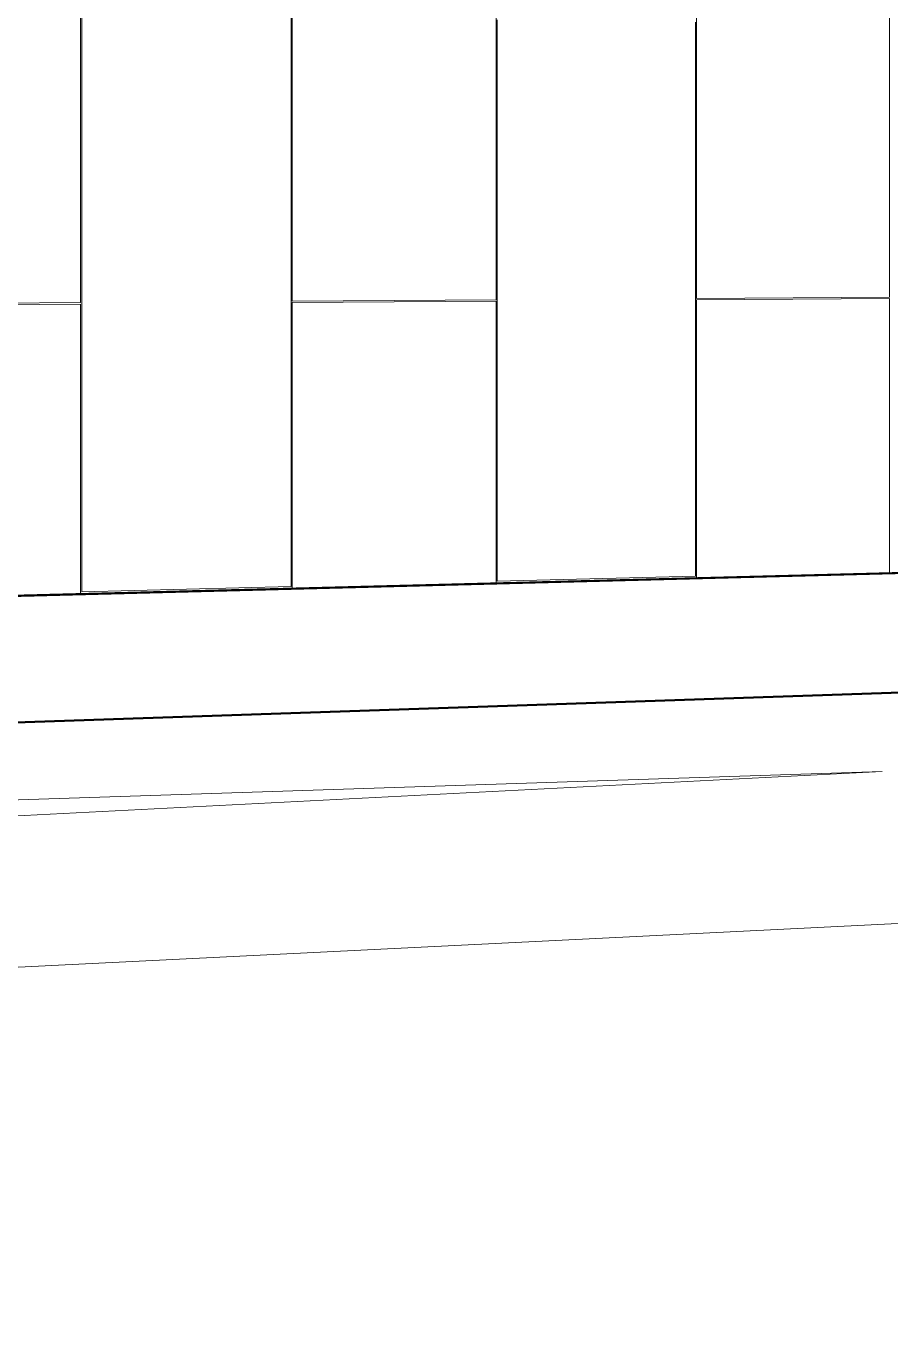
# Model space of a CAD drawing. Header units: inches. Extents: x 31156 to 31160, y -65 to 66.
# Drawn here: x 31157.5449 to 31157.6304, y 65.889 to 66.017 of the extents above; entities that cross this region are included whole.
import ezdxf

# ---------------------------------------------------------------- set-up
doc = ezdxf.new("R2010")
doc.units = ezdxf.units.IN
doc.header["$MEASUREMENT"] = 0
doc.linetypes.add('Center 1_4_', pattern=[0.53125, 0.25, -0.09375, 0.09375, -0.09375])
doc.linetypes.add('Hidden', pattern=[0.28125, 0.1875, -0.09375])
for name, color, linetype, lineweight in [('A-PROP-SBCK', 71, 'Hidden', 50), ('A-WALL-PATT', 111, 'Continuous', 13), ('BMP', 80, 'Continuous', 9), ('C-BLDG-PADS', 91, 'Continuous', 9), ('C-TOPO', 7, 'Continuous', 9), ('L-SITE-WALL', 31, 'Continuous', 13), ('PROP', 3, 'Center 1_4_', 9)]:
    doc.layers.add(name, color=color, linetype=linetype, lineweight=lineweight)

# ---------------------------------------------------------------- blocks, each defined once
blk = doc.blocks.new('FP_27-Looking North West')
at = {"layer": 'A-WALL-PATT', "lineweight": 9}
for p, q in [((-3322.70382, 65.98963), (-3322.70382, 66.04666)), ((-3322.68289, 65.98977), (-3322.68289, 66.04602)), ((-3322.66274, 65.98991), (-3322.66274, 66.0454)), ((-3322.64293, 65.99005), (-3322.64293, 66.04479)), ((-3322.62383, 65.99018), (-3322.62383, 66.04421)), ((-3322.70371, 65.96105), (-3322.70371, 66.01807)), ((-3322.683, 65.96158), (-3322.683, 66.01782)), ((-3322.66264, 65.9621), (-3322.66264, 66.01758)), ((-3322.64303, 65.9626), (-3322.64303, 66.01735)), ((-3322.66274, 65.98991), (-3322.68289, 65.98977)), ((-3322.68289, 65.98963), (-3322.66274, 65.98977)), ((-3322.66274, 65.96195), (-3322.66274, 65.98977)), ((-3322.62383, 65.99018), (-3322.64293, 65.99005)), ((-3322.64293, 65.9899), (-3322.62383, 65.99004)), ((-3322.64293, 65.96246), (-3322.64293, 65.9899)), ((-3322.62383, 65.96295), (-3322.62383, 65.99004)), ((-3322.70382, 65.98963), (-3322.72511, 65.98949)), ((-3322.72511, 65.98934), (-3322.70382, 65.98948)), ((-3322.70382, 65.9609), (-3322.70382, 65.98948)), ((-3322.68289, 65.96143), (-3322.68289, 65.98963)), ((-3322.70371, 65.96105), (-3322.683, 65.96158)), ((-3322.66264, 65.9621), (-3322.64303, 65.9626))]:
    blk.add_line(p, q, dxfattribs=at)

msp = doc.modelspace()

# ---------------------------------------------------------------- linework, layer by layer
at = {"layer": 'A-PROP-SBCK', "linetype": 'Continuous'}
for p, q in [((31157.69848, 65.96462), (31156.83893, 65.94248)), ((31157.95542, 65.96209), (31156.84049, 65.92423))]:
    msp.add_line(p, q, dxfattribs=at)
at = {"layer": 'BMP'}
for p, q in [((31157.62961, 65.94327), (31156.84106, 65.91755)), ((31156.8423, 65.903), (31157.62961, 65.94327))]:
    msp.add_line(p, q, dxfattribs=at)
at = {"layer": 'C-BLDG-PADS'}
msp.add_line((31157.50755, 65.95976), (31157.69759, 65.96465), dxfattribs=at)
at = {"layer": 'C-TOPO'}
for p, q in [((31157.69759, 65.96465), (31157.50755, 65.95976)), ((31157.50755, 65.95976), (31157.69759, 65.96465))]:
    msp.add_line(p, q, dxfattribs=at)
at = {"layer": 'L-SITE-WALL'}
msp.add_line((31157.50755, 65.95979), (31157.6409, 65.96322), dxfattribs=at)
at = {"layer": 'PROP', "linetype": 'Continuous'}
msp.add_line((31157.95391, 65.94433), (31156.84349, 65.88903), dxfattribs=at)

# ---------------------------------------------------------------- block references
at = {"layer": 'L-SITE-WALL', "lineweight": 9}
msp.add_blockref('FP_27-Looking North West', (34480.25418, 0), dxfattribs=at)

doc.saveas('drawing.dxf')
